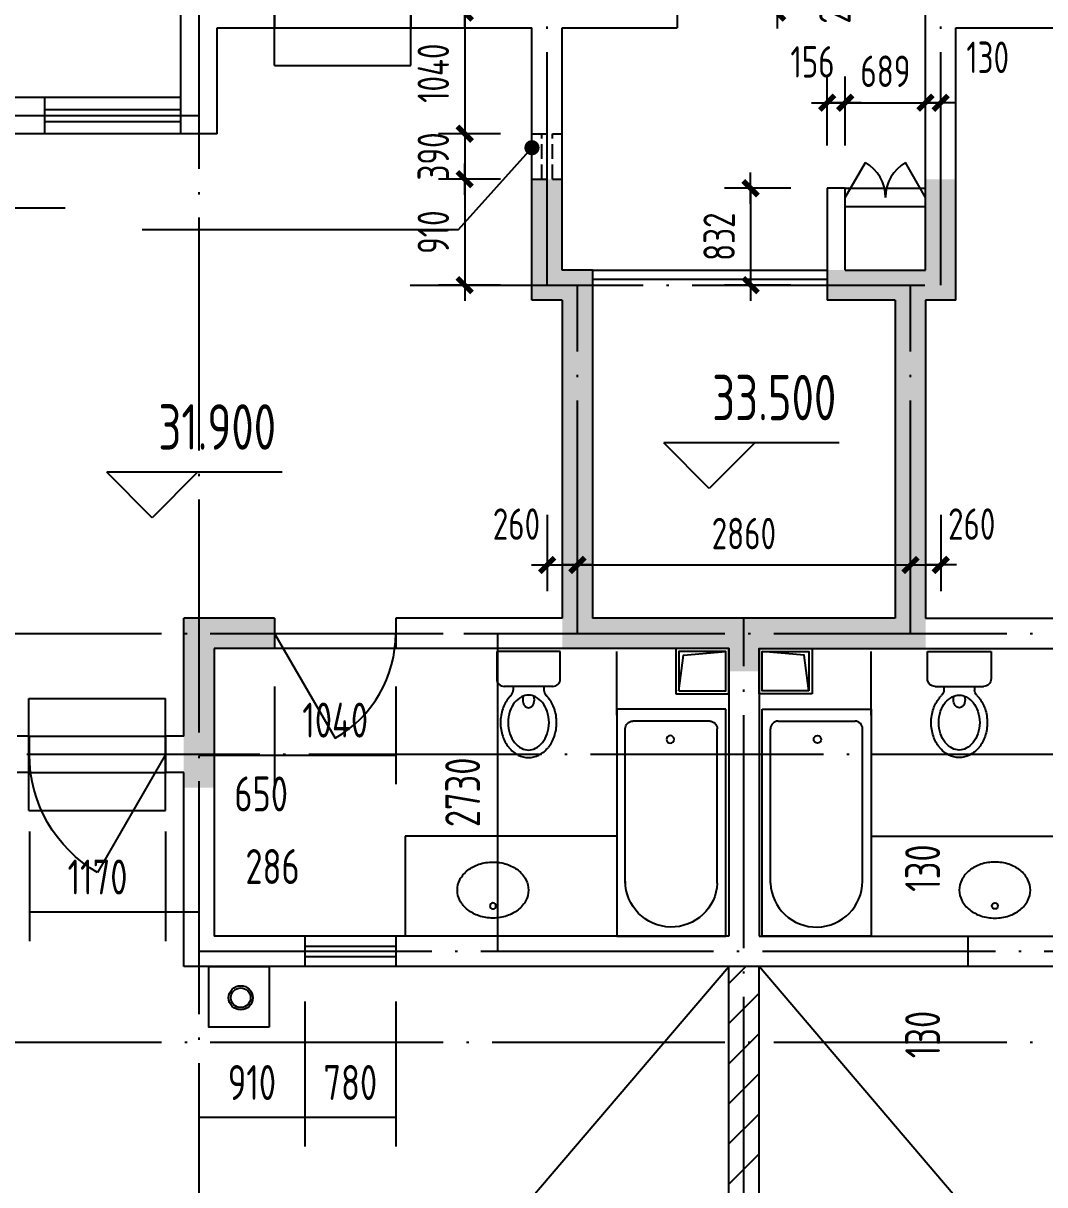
# Model space of a CAD drawing. Extents: x -726032 to 135930, y -151624 to 587044.
# Drawn here: x -564306 to -555533, y 499528 to 509501 of the extents above; entities that cross this region are included whole.
import ezdxf
from ezdxf.enums import TextEntityAlignment as Align

# ---------------------------------------------------------------- set-up
doc = ezdxf.new("R2010")
doc.units = 0
doc.header["$LTSCALE"] = 1000
doc.header["$MEASUREMENT"] = 0
doc.linetypes.add('DASH', pattern=[0.35, 0.25, -0.1])
doc.linetypes.add('DOTE', pattern=[2.42, 2, -0.2, 0.02, -0.2])
doc.layers.get('0').update_dxf_attribs({"linetype": 'CONTINUOUS'})
doc.layers.get('DEFPOINTS').update_dxf_attribs({"color": 1, "linetype": 'CONTINUOUS'})
for name, color, linetype in [('COLUMN', 170, 'CONTINUOUS'), ('DOTE', 8, 'DOTE'), ('GROUND', 45, 'CONTINUOUS'), ('LVTRY', 6, 'CONTINUOUS'), ('PUB_DIM', 245, 'CONTINUOUS'), ('ROOF', 4, 'CONTINUOUS'), ('STAIR', 42, 'CONTINUOUS'), ('WALL', 255, 'CONTINUOUS'), ('WINDOW', 155, 'CONTINUOUS'), ('WINDOW_TEXT', 7, 'CONTINUOUS'), ('引线', 213, 'CONTINUOUS'), ('排水', 245, 'CONTINUOUS'), ('雨水管', 20, 'CONTINUOUS')]:
    doc.layers.add(name, color=color, linetype=linetype)
doc.styles.add('DIM_FONT', font='isocp.shx', dxfattribs={"width": 0.8})
doc.styles.add('SIMPLEX', font='SIMPLEX.SHX')
doc.dimstyles.new('AXIS', dxfattribs={"dimtxt": 300, "dimasz": 1, "dimexe": 250, "dimexo": 300, "dimgap": 150, "dimtad": 1, "dimdec": 0, "dimzin": 0, "dimdsep": 46, "dimtxsty": 'DIM_FONT', "dimcen": 0.09, "dimse1": 1, "dimse2": 1, "dimclrt": 142, "dimadec": 0, "dimazin": 0, "dimtfac": 1, "dimtdec": 0, "dimtix": 1, "dimtmove": 2, "dimatfit": 3, "dimfxl": 1, "dimtolj": 1, "dimtzin": 0, "dimarcsym": 0})
doc.dimstyles.new('DIMA', dxfattribs={"dimtxt": 300, "dimasz": 1, "dimexe": 250, "dimexo": 300, "dimgap": 150, "dimtad": 1, "dimdec": 0, "dimzin": 0, "dimdsep": 46, "dimtxsty": 'DIM_FONT', "dimcen": 0.09, "dimse1": 1, "dimclrt": 142, "dimadec": 0, "dimazin": 0, "dimtfac": 1, "dimtdec": 0, "dimtix": 1, "dimtmove": 2, "dimatfit": 3, "dimfxl": 1, "dimtolj": 1, "dimtzin": 0, "dimarcsym": 0})
doc.dimstyles.new('DIMB', dxfattribs={"dimtxt": 300, "dimasz": 1, "dimexe": 250, "dimexo": 300, "dimgap": 150, "dimtad": 1, "dimdec": 0, "dimzin": 0, "dimdsep": 46, "dimtxsty": 'DIM_FONT', "dimcen": 0.09, "dimse2": 1, "dimclrt": 142, "dimadec": 0, "dimazin": 0, "dimtfac": 1, "dimtdec": 0, "dimtix": 1, "dimtmove": 2, "dimatfit": 3, "dimfxl": 1, "dimtolj": 1, "dimtzin": 0, "dimarcsym": 0})
doc.dimstyles.new('DIMN', dxfattribs={"dimtxt": 300, "dimasz": 1, "dimexe": 250, "dimexo": 300, "dimgap": 150, "dimtad": 1, "dimdec": 0, "dimzin": 0, "dimdsep": 46, "dimtxsty": 'DIM_FONT', "dimcen": 0.09, "dimclrt": 142, "dimadec": 0, "dimazin": 0, "dimtfac": 1, "dimtdec": 0, "dimtix": 1, "dimtmove": 2, "dimatfit": 3, "dimfxl": 1, "dimtolj": 1, "dimtzin": 0, "dimarcsym": 0})

# ---------------------------------------------------------------- blocks, each defined once
blk = doc.blocks.new('*D2887')
at = {"layer": 'DEFPOINTS', "color": 0, "transparency": 16777216}
for p in [(-557491.7, 501662.4), (-556191.7, 501662.4), (-557491.7, 501532.4)]:
    blk.add_point(p, dxfattribs=at)
at = {"layer": 'PUB_DIM', "color": 0, "lineweight": -2, "transparency": 16777216}
for p, q in [((-556191.7, 501663.4), (-556191.7, 501664.4)), ((-556191.7, 501532.4), (-556191.7, 501662.4)), ((-556191.7, 501531.4), (-556191.7, 501530.4))]:
    blk.add_line(p, q, dxfattribs=at)
at = {"layer": 'PUB_DIM', "color": 0, "transparency": 16777216}
for points in [[(-556191.8, 501663.4), (-556191.5, 501663.4), (-556191.7, 501662.4)], [(-556191.8, 501531.4), (-556191.5, 501531.4), (-556191.7, 501532.4)]]:
    blk.add_solid(points, dxfattribs=at)
at = {"layer": 'PUB_DIM', "color": 142, "transparency": 16777216, "insert": (-556581.7, 502246.9), "char_height": 300, "attachment_point": 5, "rotation": 90, "style": 'DIM_FONT'}
blk.add_mtext('\\A1;130', dxfattribs=at)
blk = doc.blocks.new('*D2888')
at = {"layer": 'DEFPOINTS', "color": 0, "transparency": 16777216}
for p in [(-557491.7, 501532.4), (-556191.7, 501532.4), (-557491.7, 501402.4)]:
    blk.add_point(p, dxfattribs=at)
at = {"layer": 'PUB_DIM', "color": 0, "lineweight": -2, "transparency": 16777216}
for p, q in [((-556191.7, 501533.4), (-556191.7, 501534.4)), ((-556191.7, 501402.4), (-556191.7, 501532.4)), ((-556191.7, 501401.4), (-556191.7, 501400.4))]:
    blk.add_line(p, q, dxfattribs=at)
at = {"layer": 'PUB_DIM', "color": 0, "transparency": 16777216}
for points in [[(-556191.8, 501533.4), (-556191.5, 501533.4), (-556191.7, 501532.4)], [(-556191.8, 501401.4), (-556191.5, 501401.4), (-556191.7, 501402.4)]]:
    blk.add_solid(points, dxfattribs=at)
at = {"layer": 'PUB_DIM', "color": 142, "transparency": 16777216, "insert": (-556581.7, 500817.9), "char_height": 300, "attachment_point": 5, "rotation": 90, "style": 'DIM_FONT'}
blk.add_mtext('\\A1;130', dxfattribs=at)
blk = doc.blocks.new('_LV4')
blk.add_lwpolyline([(0, -520, 0.078966), (92.3, -505.3, 0.088152), (166.2, -465.8, 0.105269), (218.1, -403.4, 0.121685), (235, -335, 0.121685), (218.1, -266.6, 0.105269), (166.2, -204.2, 0.088152), (92.3, -164.7, 0.078966), (0, -150, 0.078966), (-92.3, -164.7, 0.088152), (-166.2, -204.2, 0.105269), (-218.1, -266.6, 0.121685), (-235, -335, 0.121685), (-218.1, -403.4, 0.105269), (-166.2, -465.8, 0.088152), (-92.3, -505.3, 0.078966)], format="xyb", close=True)
blk.add_circle((0, -230), 20)
blk = doc.blocks.new('_DIMX')
blk.add_line((-150, 0), (150, 0))
at = {"const_width": 50}
blk.add_lwpolyline([(-70, -70), (70, 70)], dxfattribs=at)
blk = doc.blocks.new('*D414')
at = {"layer": 'DEFPOINTS', "color": 0, "transparency": 16777216}
for p in [(-557443.3, 508084.4), (-558059.2, 507252.4), (-557443.3, 507252.4)]:
    blk.add_point(p, dxfattribs=at)
at = {"layer": 'PUB_DIM', "color": 0, "lineweight": -2, "transparency": 16777216}
for p, q in [((-557713.3, 508084.4), (-558284.2, 508084.4)), ((-558059.2, 508083.5), (-558059.2, 507253.3)), ((-557713.3, 507252.4), (-558284.2, 507252.4))]:
    blk.add_line(p, q, dxfattribs=at)
at = {"layer": 'PUB_DIM', "color": 0, "lineweight": -2, "transparency": 16777216, "xscale": 0.9, "yscale": 0.9, "zscale": 0.9}
for p, rotation in [((-558059.2, 508084.4), 90), ((-558059.2, 507252.4), 270)]:
    blk.add_blockref('_DIMX', p, dxfattribs=dict(at, rotation=rotation))
at = {"layer": 'PUB_DIM', "color": 142, "transparency": 16777216, "insert": (-558329.3, 507668.4), "char_height": 270, "attachment_point": 5, "rotation": 90, "style": 'DIM_FONT'}
blk.add_mtext('\\A1;832', dxfattribs=at)
blk = doc.blocks.new('*D415')
at = {"layer": 'DEFPOINTS', "color": 0, "transparency": 16777216}
for p in [(-557245.9, 508818.8), (-557401.9, 508182.3), (-557245.9, 508182.3)]:
    blk.add_point(p, dxfattribs=at)
at = {"layer": 'PUB_DIM', "color": 0, "lineweight": -2, "transparency": 16777216}
for p, q in [((-557401.9, 508452.3), (-557401.9, 509043.8)), ((-557245.9, 508452.3), (-557245.9, 509043.8)), ((-557402.8, 508818.8), (-557403.7, 508818.8)), ((-557401.9, 508818.8), (-557245.9, 508818.8)), ((-557245, 508818.8), (-557244.1, 508818.8))]:
    blk.add_line(p, q, dxfattribs=at)
at = {"layer": 'PUB_DIM', "color": 0, "lineweight": -2, "transparency": 16777216, "xscale": 0.9, "yscale": 0.9, "zscale": 0.9}
blk.add_blockref('_DIMX', (-557401.9, 508818.8), dxfattribs=at)
at = {"layer": 'PUB_DIM', "color": 0, "lineweight": -2, "transparency": 16777216, "xscale": 0.9, "yscale": 0.9, "zscale": 0.9, "rotation": 180}
blk.add_blockref('_DIMX', (-557245.9, 508818.8), dxfattribs=at)
at = {"layer": 'PUB_DIM', "color": 142, "transparency": 16777216, "insert": (-557527.3, 509169.8), "char_height": 270, "attachment_point": 5, "style": 'DIM_FONT'}
blk.add_mtext('\\A1;156', dxfattribs=at)
blk = doc.blocks.new('*D1665')
at = {"layer": 'DEFPOINTS', "color": 0, "transparency": 16777216}
for p in [(-558818.9, 509891.3), (-557831.1, 509891.3), (-558818.9, 509592.3)]:
    blk.add_point(p, dxfattribs=at)
at = {"layer": 'PUB_DIM', "color": 0, "lineweight": -2, "transparency": 16777216}
for p, q in [((-558548.9, 509891.3), (-557606.1, 509891.3)), ((-557831.1, 509593.2), (-557831.1, 509890.4))]:
    blk.add_line(p, q, dxfattribs=at)
at = {"layer": 'PUB_DIM', "color": 0, "lineweight": -2, "transparency": 16777216, "xscale": 0.9, "yscale": 0.9, "zscale": 0.9}
for p, rotation in [((-557831.1, 509891.3), 90), ((-557831.1, 509592.3), 270)]:
    blk.add_blockref('_DIMX', p, dxfattribs=dict(at, rotation=rotation))
at = {"layer": 'PUB_DIM', "color": 142, "transparency": 16777216, "insert": (-557334.7, 509706.3), "char_height": 270, "attachment_point": 5, "rotation": 90, "style": 'DIM_FONT'}
blk.add_mtext('\\A1;299', dxfattribs=at)
blk = doc.blocks.new('*D416')
at = {"layer": 'DEFPOINTS', "color": 0, "transparency": 16777216}
for p in [(-556556.9, 508818.8), (-557245.9, 508182.3), (-556556.9, 508182.3)]:
    blk.add_point(p, dxfattribs=at)
at = {"layer": 'PUB_DIM', "color": 0, "lineweight": -2, "transparency": 16777216}
for p, q in [((-557245.9, 508452.3), (-557245.9, 509043.8)), ((-556556.9, 508452.3), (-556556.9, 509043.8)), ((-557245, 508818.8), (-556557.8, 508818.8))]:
    blk.add_line(p, q, dxfattribs=at)
at = {"layer": 'PUB_DIM', "color": 0, "lineweight": -2, "transparency": 16777216, "xscale": 0.9, "yscale": 0.9, "zscale": 0.9, "rotation": 180}
blk.add_blockref('_DIMX', (-557245.9, 508818.8), dxfattribs=at)
at = {"layer": 'PUB_DIM', "color": 0, "lineweight": -2, "transparency": 16777216, "xscale": 0.9, "yscale": 0.9, "zscale": 0.9}
blk.add_blockref('_DIMX', (-556556.9, 508818.8), dxfattribs=at)
at = {"layer": 'PUB_DIM', "color": 142, "transparency": 16777216, "insert": (-556901.4, 509088.8), "char_height": 270, "attachment_point": 5, "style": 'DIM_FONT'}
blk.add_mtext('\\A1;689', dxfattribs=at)
blk = doc.blocks.new('M_A0GGR')
for p, q in [((-0.5, 0), (-0.25, -0.433)), ((0.5, 0), (0.25, -0.433))]:
    blk.add_line(p, q)
for centre, start, end in [((-0.5, 0), 300, 0), ((0.5, 0), 180, 240)]:
    blk.add_arc(centre, 0.5, start, end)
blk = doc.blocks.new('*D417')
at = {"layer": 'DEFPOINTS', "color": 0, "transparency": 16777216}
for p in [(-559936.9, 509592.4), (-560514.2, 508552.4), (-559936.9, 508552.4)]:
    blk.add_point(p, dxfattribs=at)
at = {"layer": 'PUB_DIM', "color": 0, "lineweight": -2, "transparency": 16777216}
for p, q in [((-560206.9, 509592.4), (-560739.2, 509592.4)), ((-560514.2, 509591.5), (-560514.2, 508553.3)), ((-560206.9, 508552.4), (-560739.2, 508552.4))]:
    blk.add_line(p, q, dxfattribs=at)
at = {"layer": 'PUB_DIM', "color": 0, "lineweight": -2, "transparency": 16777216, "xscale": 0.9, "yscale": 0.9, "zscale": 0.9}
for p, rotation in [((-560514.2, 509592.4), 90), ((-560514.2, 508552.4), 270)]:
    blk.add_blockref('_DIMX', p, dxfattribs=dict(at, rotation=rotation))
at = {"layer": 'PUB_DIM', "color": 142, "transparency": 16777216, "insert": (-560784.2, 509072.4), "char_height": 270, "attachment_point": 5, "rotation": 90, "style": 'DIM_FONT'}
blk.add_mtext('\\A1;1040', dxfattribs=at)
blk = doc.blocks.new('*D418')
at = {"layer": 'DEFPOINTS', "color": 0, "transparency": 16777216}
for p in [(-559936.9, 508162.4), (-560514.2, 507252.4), (-559936.9, 507252.4)]:
    blk.add_point(p, dxfattribs=at)
at = {"layer": 'PUB_DIM', "color": 0, "lineweight": -2, "transparency": 16777216}
for p, q in [((-560206.9, 508162.4), (-560739.2, 508162.4)), ((-560514.2, 508161.5), (-560514.2, 507253.3)), ((-560206.9, 507252.4), (-560739.2, 507252.4))]:
    blk.add_line(p, q, dxfattribs=at)
at = {"layer": 'PUB_DIM', "color": 0, "lineweight": -2, "transparency": 16777216, "xscale": 0.9, "yscale": 0.9, "zscale": 0.9}
for p, rotation in [((-560514.2, 508162.4), 90), ((-560514.2, 507252.4), 270)]:
    blk.add_blockref('_DIMX', p, dxfattribs=dict(at, rotation=rotation))
at = {"layer": 'PUB_DIM', "color": 142, "transparency": 16777216, "insert": (-560784.2, 507707.4), "char_height": 270, "attachment_point": 5, "rotation": 90, "style": 'DIM_FONT'}
blk.add_mtext('\\A1;910', dxfattribs=at)
blk = doc.blocks.new('_WBLK')
for p, q in [((-0.5, 0.5), (0.5, 0.5)), ((0.5, 0.1667), (-0.5, 0.1667)), ((0.5, -0.1667), (-0.5, -0.1667)), ((-0.5, -0.5), (0.5, -0.5))]:
    blk.add_line(p, q)
at = {"layer": 'WINDOW_TEXT', "style": 'SIMPLEX', "flags": 9}
blk.add_attdef('A', text='', height=1, dxfattribs=at).set_placement((0, 1.5), align=Align.MIDDLE)
blk = doc.blocks.new('*D419')
at = {"layer": 'DEFPOINTS', "color": 0, "transparency": 16777216}
for p in [(-559806.9, 505551.3), (-559546.9, 505551.3), (-559546.9, 504849.6)]:
    blk.add_point(p, dxfattribs=at)
at = {"layer": 'PUB_DIM', "color": 0, "lineweight": -2, "transparency": 16777216}
for p, q in [((-559806.9, 505281.3), (-559806.9, 504624.6)), ((-559807.8, 504849.6), (-559808.7, 504849.6)), ((-559806.9, 504849.6), (-559546.9, 504849.6)), ((-559546, 504849.6), (-559545.1, 504849.6))]:
    blk.add_line(p, q, dxfattribs=at)
at = {"layer": 'PUB_DIM', "color": 0, "lineweight": -2, "transparency": 16777216, "xscale": 0.9, "yscale": 0.9, "zscale": 0.9}
blk.add_blockref('_DIMX', (-559806.9, 504849.6), dxfattribs=at)
at = {"layer": 'PUB_DIM', "color": 0, "lineweight": -2, "transparency": 16777216, "xscale": 0.9, "yscale": 0.9, "zscale": 0.9, "rotation": 180}
blk.add_blockref('_DIMX', (-559546.9, 504849.6), dxfattribs=at)
at = {"layer": 'PUB_DIM', "color": 142, "transparency": 16777216, "insert": (-560070.2, 505200.6), "char_height": 270, "attachment_point": 5, "style": 'DIM_FONT'}
blk.add_mtext('\\A1;260', dxfattribs=at)
blk = doc.blocks.new('_LV29')
for p, q in [((-360, 0), (360, 0)), ((-360, -1500), (-360, 0)), ((360, 0), (360, -1500)), ((-304.2, -1149.3), (-304.1, -130)), ((-254.1, -80), (254.1, -80)), ((304.2, -1149.3), (304.1, -130)), ((360, -1500), (-360, -1500))]:
    blk.add_line(p, q)
blk.add_circle((6.2, -200), 25)
for centre, radius, start, end in [((-254.1, -130), 50, 90, 179.99558), ((254.1, -130), 50, 0.00442, 90), ((-0.7, -1136.2), 303.8, 182.45444, 359.74723)]:
    blk.add_arc(centre, radius, start, end)
blk = doc.blocks.new('*D3540')
at = {"layer": 'DEFPOINTS', "color": 0, "transparency": 16777216}
for p in [(-563082.9, 502862.3), (-562796.9, 502862.3), (-562796.9, 501870.3)]:
    blk.add_point(p, dxfattribs=at)
at = {"layer": 'PUB_DIM', "color": 0, "lineweight": -2, "transparency": 16777216}
for p, q in [((-563082.9, 502562.3), (-563082.9, 501620.3)), ((-563083.9, 501870.3), (-563084.9, 501870.3)), ((-563082.9, 501870.3), (-562796.9, 501870.3)), ((-562795.9, 501870.3), (-562794.9, 501870.3))]:
    blk.add_line(p, q, dxfattribs=at)
at = {"layer": 'PUB_DIM', "color": 0, "transparency": 16777216}
for points in [[(-563083.9, 501870.4), (-563083.9, 501870.1), (-563082.9, 501870.3)], [(-562795.9, 501870.4), (-562795.9, 501870.1), (-562796.9, 501870.3)]]:
    blk.add_solid(points, dxfattribs=at)
at = {"layer": 'PUB_DIM', "color": 142, "transparency": 16777216, "insert": (-562164.9, 502260.3), "char_height": 300, "attachment_point": 5, "style": 'DIM_FONT'}
blk.add_mtext('\\A1;286', dxfattribs=at)
blk = doc.blocks.new('*D1668')
at = {"layer": 'DEFPOINTS', "color": 0, "transparency": 16777216}
for p in [(-562796.8, 504106.4), (-562146.8, 504106.4), (-562146.8, 503217.7)]:
    blk.add_point(p, dxfattribs=at)
at = {"layer": 'PUB_DIM', "color": 0, "lineweight": -2, "transparency": 16777216}
for p, q in [((-562146.8, 503806.4), (-562146.8, 502967.7)), ((-562795.8, 503217.7), (-562147.8, 503217.7))]:
    blk.add_line(p, q, dxfattribs=at)
at = {"layer": 'PUB_DIM', "color": 0, "transparency": 16777216}
for points in [[(-562795.8, 503217.9), (-562795.8, 503217.5), (-562796.8, 503217.7)], [(-562147.8, 503217.9), (-562147.8, 503217.5), (-562146.8, 503217.7)]]:
    blk.add_solid(points, dxfattribs=at)
at = {"layer": 'PUB_DIM', "color": 142, "transparency": 16777216, "insert": (-562262.6, 502883.8), "char_height": 300, "attachment_point": 5, "style": 'DIM_FONT'}
blk.add_mtext('\\A1;650', dxfattribs=at)
blk = doc.blocks.new('*D426')
at = {"layer": 'DEFPOINTS', "color": 0, "transparency": 16777216}
for p in [(-562146.8, 504106.4), (-561106.9, 504106.4), (-561106.9, 503217.7)]:
    blk.add_point(p, dxfattribs=at)
at = {"layer": 'PUB_DIM', "color": 0, "lineweight": -2, "transparency": 16777216}
for p, q in [((-562146.8, 503806.4), (-562146.8, 502967.7)), ((-561106.9, 503806.4), (-561106.9, 502967.7)), ((-562145.8, 503217.7), (-561107.9, 503217.7))]:
    blk.add_line(p, q, dxfattribs=at)
at = {"layer": 'PUB_DIM', "color": 0, "transparency": 16777216}
for points in [[(-562145.8, 503217.9), (-562145.8, 503217.5), (-562146.8, 503217.7)], [(-561107.9, 503217.9), (-561107.9, 503217.5), (-561106.9, 503217.7)]]:
    blk.add_solid(points, dxfattribs=at)
at = {"layer": 'PUB_DIM', "color": 142, "transparency": 16777216, "insert": (-561626.9, 503517.7), "char_height": 300, "attachment_point": 5, "style": 'DIM_FONT'}
blk.add_mtext('\\A1;1040', dxfattribs=at)
blk = doc.blocks.new('_DBLK')
blk.add_line((-0.5, 0), (0, -0.866))
blk.add_arc((-0.5, 0), 1, 300, 0)
at = {"layer": 'WINDOW_TEXT', "style": 'SIMPLEX', "flags": 9}
blk.add_attdef('A', text='', height=1, dxfattribs=at).set_placement((0, 1.5), align=Align.MIDDLE)
blk = doc.blocks.new('*D3543')
at = {"layer": 'DEFPOINTS', "color": 0, "transparency": 16777216}
for p in [(-560820.7, 504262.4), (-560820.7, 501532.4), (-560232, 501532.4)]:
    blk.add_point(p, dxfattribs=at)
at = {"layer": 'PUB_DIM', "color": 0, "lineweight": -2, "transparency": 16777216}
for p, q in [((-560520.7, 504262.4), (-559982, 504262.4)), ((-560232, 504261.4), (-560232, 501533.4))]:
    blk.add_line(p, q, dxfattribs=at)
at = {"layer": 'PUB_DIM', "color": 0, "transparency": 16777216}
for points in [[(-560232.2, 504261.4), (-560231.9, 504261.4), (-560232, 504262.4)], [(-560232.2, 501533.4), (-560231.9, 501533.4), (-560232, 501532.4)]]:
    blk.add_solid(points, dxfattribs=at)
at = {"layer": 'PUB_DIM', "color": 142, "transparency": 16777216, "insert": (-560532.1, 502897.4), "char_height": 300, "attachment_point": 5, "rotation": 90, "style": 'DIM_FONT'}
blk.add_mtext('\\A1;2730', dxfattribs=at)
blk = doc.blocks.new('_LV5')
for p, q in [((210.1, 0), (-210.1, 0)), ((-210.1, 0), (-210.1, -180)), ((210.1, -180), (210.1, 0)), ((160.1, -230), (-160.1, -230)), ((-101.4, -230), (-101.4, -254.3)), ((101.4, -230), (101.4, -254.1))]:
    blk.add_line(p, q)
blk.add_lwpolyline([(-135.1, -469.4, 0.080312), (-123, -544.2, 0.089014), (-91.8, -601.5, 0.104918), (-45.6, -639.3, 0.119812), (0.1, -650.4, 0.119812), (45.8, -639.3, 0.104918), (92, -601.5, 0.089014), (123.2, -544.2, 0.080312), (135.3, -469.4, 0.080312), (123.2, -394.6, 0.089014), (92, -337.3, 0.104918), (45.8, -299.5, 0.119812), (0.1, -288.4, 0.119812), (-45.6, -299.5, 0.104918), (-91.8, -337.3, 0.089014), (-123, -394.6, 0.080312)], format="xyb", close=True)
for points in [[(-38.7, -318.5, 0.073567), (-35.6, -339.5, 0.084454), (-27.4, -356, 0.10642), (-14.1, -367.8, 0.129709), (0, -371.5, 0.129709), (14.1, -367.8, 0.10642), (27.4, -356, 0.084454), (35.6, -339.5, 0.073567), (38.7, -318.5, 0.073567), (35.6, -297.5, 0.014016), (34.7, -294.6, 0.10642)], [(-34.7, -294.7, 0.013578), (-35.6, -297.5, 0.073567), (-38.7, -318.5, 0.073567)]]:
    blk.add_lwpolyline(points, format="xyb")
for centre, radius, start, end in [((-160.1, -180), 50, 180, 270), ((160.1, -180), 50, 270, 0), ((52.2, -452.8), 234.6, 141.28635, 161.63333), ((20.4, -427.3), 193.8, 134.81437, 141.28635), ((-151.4, -254.3), 50, 314.81437, 0), ((151.4, -254.1), 50, 180, 225.25549), ((-20.2, -427.3), 193.8, 38.71365, 45.25549), ((-52, -452.8), 234.6, 18.36667, 38.71365), ((102.3, -469.4), 287.4, 161.63333, 180), ((-102.1, -469.4), 287.4, 0, 18.36667), ((102.3, -469.4), 287.4, 180, 198.36667), ((-102.1, -469.4), 287.4, 341.63333, 0), ((52.2, -486), 234.6, 198.36667, 218.71365), ((-52, -486), 234.6, 321.28635, 341.63333), ((20.4, -511.6), 193.8, 218.71365, 242.67141), ((0.1, -550.8), 149.6, 242.67141, 270), ((0.1, -550.8), 149.6, 270, 297.32859), ((-20.2, -511.6), 193.8, 297.32859, 321.28635)]:
    blk.add_arc(centre, radius, start, end)
blk = doc.blocks.new('*D427')
at = {"layer": 'DEFPOINTS', "color": 0, "transparency": 16777216}
for p in [(-564252.9, 502862.3), (-563082.9, 502862.3), (-563082.9, 501870.3)]:
    blk.add_point(p, dxfattribs=at)
at = {"layer": 'PUB_DIM', "color": 0, "lineweight": -2, "transparency": 16777216}
for p, q in [((-564252.9, 502562.3), (-564252.9, 501620.3)), ((-563082.9, 502562.3), (-563082.9, 501620.3)), ((-564251.9, 501870.3), (-563083.9, 501870.3))]:
    blk.add_line(p, q, dxfattribs=at)
at = {"layer": 'PUB_DIM', "color": 0, "transparency": 16777216}
for points in [[(-564251.9, 501870.4), (-564251.9, 501870.1), (-564252.9, 501870.3)], [(-563083.9, 501870.4), (-563083.9, 501870.1), (-563082.9, 501870.3)]]:
    blk.add_solid(points, dxfattribs=at)
at = {"layer": 'PUB_DIM', "color": 142, "transparency": 16777216, "insert": (-563667.9, 502170.3), "char_height": 300, "attachment_point": 5, "style": 'DIM_FONT'}
blk.add_mtext('\\A1;1170', dxfattribs=at)
blk = doc.blocks.new('*D1671')
at = {"layer": 'DEFPOINTS', "color": 0, "transparency": 16777216}
for p in [(-556426.9, 508818.8), (-556556.9, 508182.3), (-556426.9, 508182.3)]:
    blk.add_point(p, dxfattribs=at)
at = {"layer": 'PUB_DIM', "color": 0, "lineweight": -2, "transparency": 16777216}
for p, q in [((-556426.9, 508452.3), (-556426.9, 509043.8)), ((-556557.8, 508818.8), (-556558.7, 508818.8)), ((-556556.9, 508818.8), (-556426.9, 508818.8)), ((-556426, 508818.8), (-556425.1, 508818.8))]:
    blk.add_line(p, q, dxfattribs=at)
at = {"layer": 'PUB_DIM', "color": 0, "lineweight": -2, "transparency": 16777216, "xscale": 0.9, "yscale": 0.9, "zscale": 0.9}
blk.add_blockref('_DIMX', (-556556.9, 508818.8), dxfattribs=at)
at = {"layer": 'PUB_DIM', "color": 0, "lineweight": -2, "transparency": 16777216, "xscale": 0.9, "yscale": 0.9, "zscale": 0.9, "rotation": 180}
blk.add_blockref('_DIMX', (-556426.9, 508818.8), dxfattribs=at)
at = {"layer": 'PUB_DIM', "color": 142, "transparency": 16777216, "insert": (-556023.1, 509208.8), "char_height": 270, "attachment_point": 5, "style": 'DIM_FONT'}
blk.add_mtext('\\A1;130', dxfattribs=at)
blk = doc.blocks.new('*D3878')
at = {"layer": 'DEFPOINTS', "color": 0, "transparency": 16777216}
for p in [(-559546.9, 505551.3), (-556686.9, 505551.3), (-556686.9, 504849.6)]:
    blk.add_point(p, dxfattribs=at)
at = {"layer": 'PUB_DIM', "color": 0, "lineweight": -2, "transparency": 16777216}
blk.add_line((-559546, 504849.6), (-556687.8, 504849.6), dxfattribs=at)
at = {"layer": 'PUB_DIM', "color": 0, "lineweight": -2, "transparency": 16777216, "xscale": 0.9, "yscale": 0.9, "zscale": 0.9, "rotation": 180}
blk.add_blockref('_DIMX', (-559546.9, 504849.6), dxfattribs=at)
at = {"layer": 'PUB_DIM', "color": 0, "lineweight": -2, "transparency": 16777216, "xscale": 0.9, "yscale": 0.9, "zscale": 0.9}
blk.add_blockref('_DIMX', (-556686.9, 504849.6), dxfattribs=at)
at = {"layer": 'PUB_DIM', "color": 142, "transparency": 16777216, "insert": (-558116.9, 505119.6), "char_height": 270, "attachment_point": 5, "style": 'DIM_FONT'}
blk.add_mtext('\\A1;2860', dxfattribs=at)
blk = doc.blocks.new('*D3879')
at = {"layer": 'DEFPOINTS', "color": 0, "transparency": 16777216}
for p in [(-556686.9, 505551.3), (-556426.9, 505551.3), (-556426.9, 504849.6)]:
    blk.add_point(p, dxfattribs=at)
at = {"layer": 'PUB_DIM', "color": 0, "lineweight": -2, "transparency": 16777216}
for p, q in [((-556426.9, 505281.3), (-556426.9, 504624.6)), ((-556687.8, 504849.6), (-556688.7, 504849.6)), ((-556686.9, 504849.6), (-556426.9, 504849.6)), ((-556426, 504849.6), (-556425.1, 504849.6))]:
    blk.add_line(p, q, dxfattribs=at)
at = {"layer": 'PUB_DIM', "color": 0, "lineweight": -2, "transparency": 16777216, "xscale": 0.9, "yscale": 0.9, "zscale": 0.9}
blk.add_blockref('_DIMX', (-556686.9, 504849.6), dxfattribs=at)
at = {"layer": 'PUB_DIM', "color": 0, "lineweight": -2, "transparency": 16777216, "xscale": 0.9, "yscale": 0.9, "zscale": 0.9, "rotation": 180}
blk.add_blockref('_DIMX', (-556426.9, 504849.6), dxfattribs=at)
at = {"layer": 'PUB_DIM', "color": 142, "transparency": 16777216, "insert": (-556160.2, 505200.6), "char_height": 270, "attachment_point": 5, "style": 'DIM_FONT'}
blk.add_mtext('\\A1;260', dxfattribs=at)
blk = doc.blocks.new('*D3880')
at = {"layer": 'DEFPOINTS', "color": 0, "transparency": 16777216}
for p in [(-559936.9, 508552.4), (-560514.2, 508162.4), (-559936.9, 508162.4)]:
    blk.add_point(p, dxfattribs=at)
at = {"layer": 'PUB_DIM', "color": 0, "lineweight": -2, "transparency": 16777216}
for p, q in [((-560206.9, 508552.4), (-560739.2, 508552.4)), ((-560514.2, 508553.3), (-560514.2, 508554.2)), ((-560514.2, 508552.4), (-560514.2, 508162.4)), ((-560206.9, 508162.4), (-560739.2, 508162.4)), ((-560514.2, 508161.5), (-560514.2, 508160.6))]:
    blk.add_line(p, q, dxfattribs=at)
at = {"layer": 'PUB_DIM', "color": 0, "lineweight": -2, "transparency": 16777216, "xscale": 0.9, "yscale": 0.9, "zscale": 0.9}
for p, rotation in [((-560514.2, 508552.4), 270), ((-560514.2, 508162.4), 90)]:
    blk.add_blockref('_DIMX', p, dxfattribs=dict(at, rotation=rotation))
at = {"layer": 'PUB_DIM', "color": 142, "transparency": 16777216, "insert": (-560784.2, 508357.4), "char_height": 270, "attachment_point": 5, "rotation": 90, "style": 'DIM_FONT'}
blk.add_mtext('\\A1;390', dxfattribs=at)
blk = doc.blocks.new('*D3919')
at = {"layer": 'DEFPOINTS', "color": 0, "transparency": 16777216}
for p in [(-561886.9, 501402.4), (-561106.9, 501402.4), (-561886.9, 500105.7)]:
    blk.add_point(p, dxfattribs=at)
at = {"layer": 'PUB_DIM', "color": 0, "lineweight": -2, "transparency": 16777216}
for p, q in [((-561886.9, 501102.4), (-561886.9, 499855.7)), ((-561106.9, 501102.4), (-561106.9, 499855.7)), ((-561107.9, 500105.7), (-561885.9, 500105.7))]:
    blk.add_line(p, q, dxfattribs=at)
at = {"layer": 'PUB_DIM', "color": 0, "transparency": 16777216}
for points in [[(-561885.9, 500105.8), (-561885.9, 500105.5), (-561886.9, 500105.7)], [(-561107.9, 500105.8), (-561107.9, 500105.5), (-561106.9, 500105.7)]]:
    blk.add_solid(points, dxfattribs=at)
at = {"layer": 'PUB_DIM', "color": 142, "transparency": 16777216, "insert": (-561496.9, 500405.7), "char_height": 300, "attachment_point": 5, "style": 'DIM_FONT'}
blk.add_mtext('\\A1;780', dxfattribs=at)
blk = doc.blocks.new('*D3920')
at = {"layer": 'DEFPOINTS', "color": 0, "transparency": 16777216}
for p in [(-562796.9, 501402.4), (-561886.9, 501402.4), (-562796.9, 500105.7)]:
    blk.add_point(p, dxfattribs=at)
at = {"layer": 'PUB_DIM', "color": 0, "lineweight": -2, "transparency": 16777216}
for p, q in [((-561886.9, 501102.4), (-561886.9, 499855.7)), ((-561887.9, 500105.7), (-562795.9, 500105.7))]:
    blk.add_line(p, q, dxfattribs=at)
at = {"layer": 'PUB_DIM', "color": 0, "transparency": 16777216}
for points in [[(-562795.9, 500105.8), (-562795.9, 500105.5), (-562796.9, 500105.7)], [(-561887.9, 500105.8), (-561887.9, 500105.5), (-561886.9, 500105.7)]]:
    blk.add_solid(points, dxfattribs=at)
at = {"layer": 'PUB_DIM', "color": 142, "transparency": 16777216, "insert": (-562341.9, 500405.7), "char_height": 300, "attachment_point": 5, "style": 'DIM_FONT'}
blk.add_mtext('\\A1;910', dxfattribs=at)

msp = doc.modelspace()

# ---------------------------------------------------------------- hatches: boundary and pattern name
at = {"layer": 'ROOF'}
h = msp.add_hatch(dxfattribs=at)
h.set_pattern_fill('ANSI31', color=256, scale=1950, style=0)
h.set_pattern_definition([(45, (-430050.4, 346442.75), (-172.35728, 172.35728), [])])
h.paths.add_polyline_path([(-558246.9, 495916.4), (-557986.9, 495916.4), (-557986.9, 496471.1, -0.414214), (-558019.5, 496503.8, -0.414214), (-557986.9, 496536.4), (-557986.9, 501402.4), (-558246.9, 501402.4)])

# ---------------------------------------------------------------- linework, layer by layer
at = {"layer": 'COLUMN'}
for points in [[(-559936.9, 508162.4), (-559936.9, 507122.4), (-559676.9, 508162.4), (-559676.9, 507122.4)], [(-556296.9, 508162.4), (-556296.9, 507122.4), (-556556.9, 508162.4), (-556556.9, 507122.4)], [(-559676.9, 504132.4), (-559676.9, 507382.4), (-559416.9, 504392.4), (-559416.9, 507382.4)], [(-556556.9, 507382.4), (-556816.9, 507122.4), (-557401.9, 507382.4), (-557401.9, 507122.4)], [(-556556.9, 504132.4), (-556556.9, 507382.4), (-556816.9, 504392.4), (-556816.9, 507122.4)], [(-562926.9, 504392.4), (-562146.9, 504392.4), (-562666.9, 504132.4), (-562146.9, 504132.4)], [(-562926.9, 502936.4), (-562926.9, 504392.4), (-562666.9, 502936.4), (-562666.9, 504132.4)], [(-559676.9, 504132.4), (-559416.9, 504392.4), (-556556.9, 504132.4), (-556816.9, 504392.4)], [(-558246.9, 504132.4), (-558246.9, 503937.4), (-557986.9, 504132.4), (-557986.9, 503937.4)]]:
    msp.add_solid(points, dxfattribs=at)
at = {"layer": 'DOTE'}
for p, q in [((-562796.9, 522352), (-562796.9, 491880.4)), ((-559806.9, 507252.4), (-559806.9, 522352)), ((-556426.9, 507252.4), (-556426.9, 522352)), ((-576563.9, 508708.4), (-562796.9, 508708.4)), ((-560981.5, 507252.4), (-556426.9, 507252.4)), ((-559546.9, 504262.4), (-559546.9, 507252.4)), ((-556686.9, 504262.4), (-556686.9, 507252.4)), ((-558116.9, 491880.4), (-558116.9, 504392.4)), ((-615939.2, 504262.4), (-545333.8, 504262.4)), ((-545333.8, 503222.4), (-615939.2, 503222.4)), ((-562796.9, 501532.4), (-553436.9, 501532.4)), ((-615939.2, 500752.4), (-545333.8, 500752.4))]:
    msp.add_line(p, q, dxfattribs=at)
at = {"layer": 'GROUND'}
for p, q in [((-557245.9, 508084.4), (-556556.9, 508084.4)), ((-557245.9, 507928.4), (-556556.9, 507928.4)), ((-561106.9, 504132.4), (-562146.9, 504132.4))]:
    msp.add_line(p, q, dxfattribs=at)
at = {"layer": 'LVTRY'}
for p, q in [((-559208.9, 503560.4), (-559208.9, 504106.4)), ((-557024.9, 503560.4), (-557024.9, 504106.4)), ((-561025.4, 502520.4), (-561025.4, 501662.4)), ((-559204.5, 502520.4), (-561025.4, 502520.4)), ((-557029.2, 502520.4), (-555208.3, 502520.4))]:
    msp.add_line(p, q, dxfattribs=at)
for points in [[(-558701.9, 503742.4), (-558246.9, 503742.4), (-558246.9, 504132.4), (-558701.9, 504132.4)], [(-558675.9, 503768.4), (-558272.9, 503768.4), (-558272.9, 504106.4), (-558675.9, 504106.4)], [(-557531.9, 503742.4), (-557986.9, 503742.4), (-557986.9, 504132.4), (-557531.9, 504132.4)], [(-557557.9, 503768.4), (-557960.9, 503768.4), (-557960.9, 504106.4), (-557557.9, 504106.4)]]:
    msp.add_lwpolyline(points, close=True, dxfattribs=at)
for points in [[(-558675.9, 503768.4), (-558635.8, 504076.1), (-558272.9, 504106.4)], [(-557557.9, 503768.4), (-557597.9, 504076.1), (-557960.9, 504106.4)]]:
    msp.add_lwpolyline(points, dxfattribs=at)
at = {"layer": 'PUB_DIM'}
for p, q in [((-557297.7, 505897.7), (-558804.3, 505897.7)), ((-558414.3, 505507.7), (-558804.3, 505897.7)), ((-558024.3, 505897.7), (-558414.3, 505507.7)), ((-562081.3, 505645.4), (-563587.9, 505645.4)), ((-563197.9, 505255.4), (-563587.9, 505645.4)), ((-562807.9, 505645.4), (-563197.9, 505255.4))]:
    msp.add_line(p, q, dxfattribs=at)
msp.add_lwpolyline([(-566956.9, 507915.2), (-563947.2, 507915.2)], dxfattribs=at)
at = {"layer": 'ROOF'}
for p, q in [((-559416.9, 507382.4), (-557401.9, 507382.4)), ((-559416.9, 507304.4), (-557401.9, 507304.4)), ((-558246.9, 495916.4), (-558246.9, 501402.4)), ((-557986.9, 495916.4), (-557986.9, 501402.4))]:
    msp.add_line(p, q, dxfattribs=at)
at = {"layer": 'STAIR'}
for p, q in [((-562146.9, 509137.4), (-562146.9, 510047.4)), ((-560976.9, 509137.4), (-560976.9, 510047.4)), ((-562146.9, 509462.4), (-560976.9, 509462.4)), ((-562146.9, 509137.4), (-560976.9, 509137.4)), ((-564256.5, 502741.4), (-564256.5, 503703.4)), ((-564256.5, 503703.4), (-563082.9, 503703.4)), ((-563082.9, 502741.4), (-563082.9, 503703.4)), ((-564252.9, 503378.4), (-563082.9, 503378.4)), ((-564260.1, 503066.4), (-563082.9, 503066.4)), ((-564256.5, 502741.4), (-563082.9, 502741.4))]:
    msp.add_line(p, q, dxfattribs=at)
at = {"layer": 'WALL'}
for p, q in [((-556556.9, 507382.4), (-556556.9, 510892.4)), ((-558688.9, 509891.4), (-558688.9, 509462.4)), ((-562952.9, 508552.4), (-562952.9, 509722.4)), ((-562146.9, 509722.4), (-562146.9, 509462.4)), ((-560976.9, 509722.4), (-560976.9, 509462.4)), ((-562640.9, 508552.4), (-562640.9, 509462.4)), ((-562640.9, 509462.4), (-562146.9, 509462.4)), ((-560976.9, 509462.4), (-559936.9, 509462.4)), ((-559936.9, 507122.4), (-559936.9, 509462.4)), ((-559676.9, 507382.4), (-559676.9, 509462.4)), ((-559676.9, 509462.4), (-558688.9, 509462.4)), ((-556296.9, 507122.4), (-556296.9, 509462.4)), ((-556296.9, 509462.4), (-555256.9, 509462.4)), ((-564122.9, 508864.4), (-569582.9, 508864.4)), ((-564122.9, 508864.4), (-564122.9, 508552.4)), ((-564122.9, 508552.4), (-569270.9, 508552.4)), ((-562640.9, 508552.4), (-562952.9, 508552.4)), ((-557401.9, 508084.4), (-557401.9, 507122.4)), ((-557245.9, 508084.4), (-557401.9, 508084.4)), ((-557245.9, 507382.4), (-557245.9, 508084.4)), ((-559416.9, 507382.4), (-559676.9, 507382.4)), ((-559416.9, 507382.4), (-559416.9, 504392.4)), ((-557245.9, 507382.4), (-556556.9, 507382.4)), ((-559676.9, 507122.4), (-559936.9, 507122.4)), ((-559676.9, 507122.4), (-559676.9, 504392.4)), ((-556816.9, 507122.4), (-557401.9, 507122.4)), ((-556816.9, 507122.4), (-556816.9, 504392.4)), ((-556556.9, 507122.4), (-556556.9, 504392.4)), ((-556296.9, 507122.4), (-556556.9, 507122.4)), ((-562146.9, 504392.4), (-562926.9, 504392.4)), ((-562926.9, 503378.4), (-562926.9, 504392.4)), ((-562146.9, 504392.4), (-562146.9, 504132.4)), ((-561106.9, 504392.4), (-561106.9, 504132.4)), ((-559676.9, 504392.4), (-561106.9, 504392.4)), ((-556816.9, 504392.4), (-559416.9, 504392.4)), ((-556556.9, 504392.4), (-555126.9, 504392.4)), ((-562666.9, 504132.4), (-562666.9, 501662.4)), ((-562146.9, 504132.4), (-562666.9, 504132.4)), ((-558246.9, 504132.4), (-561106.9, 504132.4)), ((-558246.9, 504132.4), (-558246.9, 501662.4)), ((-557986.9, 504132.4), (-557986.9, 501662.4)), ((-557986.9, 504132.4), (-555126.9, 504132.4)), ((-564252.9, 503378.4), (-564356.9, 503378.4)), ((-564252.9, 503066.4), (-564252.9, 503378.4)), ((-562926.9, 503378.4), (-563082.9, 503378.4)), ((-563082.9, 503378.4), (-563082.9, 503066.4)), ((-564252.9, 503066.4), (-564356.9, 503066.4)), ((-562926.9, 503066.4), (-563082.9, 503066.4)), ((-562926.9, 501402.4), (-562926.9, 503066.4)), ((-561886.9, 501662.4), (-562666.9, 501662.4)), ((-561886.9, 501662.4), (-561886.9, 501402.4)), ((-558246.9, 501662.4), (-561106.9, 501662.4)), ((-561106.9, 501662.4), (-561106.9, 501402.4)), ((-557986.9, 501662.4), (-555126.9, 501662.4)), ((-561886.9, 501402.4), (-562926.9, 501402.4)), ((-555126.9, 501402.4), (-561106.9, 501402.4))]:
    msp.add_line(p, q, dxfattribs=at)
at = {"layer": 'WINDOW', "linetype": 'DASH', "ltscale": 0.5}
for p, q in [((-559936.9, 508552.4), (-559676.9, 508552.4)), ((-559852.4, 508162.4), (-559852.4, 508552.4)), ((-559761.4, 508162.4), (-559761.4, 508552.4)), ((-559936.9, 508162.4), (-559676.9, 508162.4))]:
    msp.add_line(p, q, dxfattribs=at)
at = {"layer": '引线', "const_width": 64.7}
msp.add_lwpolyline([(-559969.5, 508432.7, 1), (-559904.2, 508432.7, 1)], format="xyb", close=True, dxfattribs=at)
at = {"layer": '引线'}
msp.add_lwpolyline([(-559936.9, 508432.7), (-560571, 507728), (-563285.6, 507728)], dxfattribs=at)
at = {"layer": '排水'}
for p, q in [((-562926.9, 495916.4), (-558246.9, 501402.4)), ((-553306.9, 495916.4), (-557986.9, 501402.4))]:
    msp.add_line(p, q, dxfattribs=at)
at = {"layer": '雨水管'}
msp.add_lwpolyline([(-562193.1, 500882.4), (-562713.1, 500882.4), (-562713.1, 501402.4), (-562193.1, 501402.4)], close=True, dxfattribs=at)
for radius in [104, 84.5]:
    msp.add_circle((-562438.1, 501133.3), radius, dxfattribs=at)

# ---------------------------------------------------------------- block references
at = {"layer": 'LVTRY'}
for name, p, xscale, yscale, zscale in [('_LV5', (-559966.4, 504106.4), 1.299999999999272, 1.299999999999272, 1.299999999999272), ('_LV5', (-556267.4, 504106.4), -1.299999999999272, 1.30000000000291, 1.3), ('_LV29', (-558740.9, 503612.4), -1.299999999999272, 1.30000000000291, 1.3), ('_LV29', (-557492.9, 503612.4), 1.299999999999272, 1.299999999999272, 1.299999999999272)]:
    msp.add_blockref(name, p, dxfattribs=dict(at, xscale=xscale, yscale=yscale, zscale=zscale))
at = {"layer": 'LVTRY', "rotation": 180}
for p, xscale, yscale, zscale in [((-560272.3, 501623), -1.299999999999272, 1.30000000000291, 1.3), ((-555961.4, 501623), 1.299999999999272, 1.299999999999272, 1.299999999999272)]:
    msp.add_blockref('_LV4', p, dxfattribs=dict(at, xscale=xscale, yscale=yscale, zscale=zscale))
at = {"layer": 'WINDOW', "rotation": 180}
for name, p, xscale, yscale, zscale in [('_WBLK', (-563537.9, 508708.4), 1170, 311.9999999999854, 1170), ('_DBLK', (-561626.9, 504262.4), -1040, -1040, 1040), ('_DBLK', (-563667.9, 503222.4), 1170, -1170, 1170), ('_WBLK', (-561496.9, 501532.4), 780, 260, 780)]:
    msp.add_blockref(name, p, dxfattribs=dict(at, xscale=xscale, yscale=yscale, zscale=zscale))
at = {"layer": 'WINDOW', "xscale": -689, "yscale": -689, "zscale": 689}
msp.add_blockref('M_A0GGR', (-556901.4, 508006.4), dxfattribs=at)

# ---------------------------------------------------------------- texts
at = {"layer": 'PUB_DIM', "style": 'DIM_FONT', "width": 0.8}
for s, p in [('33.500', (-557856, 506287.7)), ('31.900', (-562639.6, 506035.4))]:
    msp.add_text(s, height=390, dxfattribs=at).set_placement(p, align=Align.MIDDLE)

# ---------------------------------------------------------------- dimensions: what is measured, and where the dimension line sits
at = {"layer": 'PUB_DIM'}
for base, p1, p2, angle, dimstyle, picture, middle in [((-557831.1, 509891.3), (-558818.9, 509592.3), (-558818.9, 509891.3), 90, 'DIMA', '*D1665', (-557334.7, 509706.3)), ((-556426.9, 508818.8), (-556556.9, 508182.3), (-556426.9, 508182.3), 0, 'DIMA', '*D1671', (-556023.1, 509208.8)), ((-557245.9, 508818.8), (-557401.9, 508182.3), (-557245.9, 508182.3), 0, 'DIMN', '*D415', (-557527.3, 509169.8))]:
    dim = msp.add_linear_dim(base=base, p1=p1, p2=p2, angle=angle, dimstyle=dimstyle, override={"dimscale": 0.9, "dimblk1": '_DIMX', "dimblk2": '_DIMX', "dimsah": 1}, dxfattribs=at)
    dim.commit()
    dim.dimension.update_dxf_attribs({"geometry": picture, "text_midpoint": middle, "dimtype": 161})
for base, p1, p2, angle, picture, middle in [((-560514.2, 508552.4), (-559936.9, 509592.4), (-559936.9, 508552.4), 90, '*D417', (-560784.2, 509072.4)), ((-560514.2, 508162.4), (-559936.9, 508552.4), (-559936.9, 508162.4), 90, '*D3880', (-560784.2, 508357.4)), ((-560514.2, 507252.4), (-559936.9, 508162.4), (-559936.9, 507252.4), 90, '*D418', (-560784.2, 507707.4)), ((-558059.2, 507252.4), (-557443.3, 508084.4), (-557443.3, 507252.4), 270, '*D414', (-558329.3, 507668.4))]:
    dim = msp.add_linear_dim(base=base, p1=p1, p2=p2, angle=angle, dimstyle='DIMN', override={"dimscale": 0.9, "dimblk1": '_DIMX', "dimblk2": '_DIMX', "dimsah": 1}, dxfattribs=at)
    dim.commit()
    dim.dimension.update_dxf_attribs({"geometry": picture, "text_midpoint": middle})
dim = msp.add_aligned_dim(p1=(-557245.9, 508182.3), p2=(-556556.9, 508182.3), distance=636.5, dimstyle='DIMN', override={"dimscale": 0.9, "dimblk1": '_DIMX', "dimblk2": '_DIMX', "dimsah": 1}, dxfattribs=at)
dim.commit()
dim.dimension.update_dxf_attribs({"geometry": '*D416', "text_midpoint": (-556901.4, 509088.8)})
for base, p1, p2, dimstyle, picture, middle in [((-559546.9, 504849.6), (-559806.9, 505551.3), (-559546.9, 505551.3), 'DIMB', '*D419', (-560070.2, 505200.6)), ((-556426.9, 504849.6), (-556686.9, 505551.3), (-556426.9, 505551.3), 'DIMA', '*D3879', (-556160.2, 505200.6))]:
    dim = msp.add_linear_dim(base=base, p1=p1, p2=p2, dimstyle=dimstyle, override={"dimscale": 0.9, "dimblk1": '_DIMX', "dimblk2": '_DIMX', "dimsah": 1}, dxfattribs=at)
    dim.commit()
    dim.dimension.update_dxf_attribs({"geometry": picture, "text_midpoint": middle, "dimtype": 160})
dim = msp.add_linear_dim(base=(-556686.9, 504849.6), p1=(-559546.9, 505551.3), p2=(-556686.9, 505551.3), dimstyle='AXIS', override={"dimscale": 0.9, "dimblk1": '_DIMX', "dimblk2": '_DIMX', "dimsah": 1}, dxfattribs=at)
dim.commit()
dim.dimension.update_dxf_attribs({"geometry": '*D3878', "text_midpoint": (-558116.9, 505119.6)})
dim = msp.add_linear_dim(base=(-560232, 501532.4), p1=(-560820.7, 504262.4), p2=(-560820.7, 501532.4), angle=90, dimstyle='DIMB', dxfattribs=at)
dim.commit()
dim.dimension.update_dxf_attribs({"geometry": '*D3543', "text_midpoint": (-560532.1, 502897.4)})
for base, p1, p2, angle, dimstyle, picture, middle in [((-562146.8, 503217.7), (-562796.8, 504106.4), (-562146.8, 504106.4), 0, 'DIMA', '*D1668', (-562262.6, 502883.8)), ((-562796.9, 501870.3), (-563082.9, 502862.3), (-562796.9, 502862.3), 0, 'DIMB', '*D3540', (-562164.9, 502260.3)), ((-556191.7, 501662.4), (-557491.7, 501532.4), (-557491.7, 501662.4), 90, 'AXIS', '*D2887', (-556581.7, 502246.9)), ((-556191.7, 501532.4), (-557491.7, 501402.4), (-557491.7, 501532.4), 90, 'AXIS', '*D2888', (-556581.7, 500817.9))]:
    dim = msp.add_linear_dim(base=base, p1=p1, p2=p2, angle=angle, dimstyle=dimstyle, dxfattribs=at)
    dim.commit()
    dim.dimension.update_dxf_attribs({"geometry": picture, "text_midpoint": middle, "dimtype": 161})
for p1, p2, distance, dimstyle, picture, middle in [((-562146.8, 504106.4), (-561106.9, 504106.4), -888.7, 'DIMN', '*D426', (-561626.9, 503517.7)), ((-564252.9, 502862.3), (-563082.9, 502862.3), -992, 'DIMN', '*D427', (-563667.9, 502170.3)), ((-561886.9, 501402.4), (-562796.9, 501402.4), 1296.8, 'DIMB', '*D3920', (-562341.9, 500405.7)), ((-561106.9, 501402.4), (-561886.9, 501402.4), 1296.8, 'DIMN', '*D3919', (-561496.9, 500405.7))]:
    dim = msp.add_aligned_dim(p1=p1, p2=p2, distance=distance, dimstyle=dimstyle, dxfattribs=at)
    dim.commit()
    dim.dimension.update_dxf_attribs({"geometry": picture, "text_midpoint": middle})

doc.saveas('drawing.dxf')
